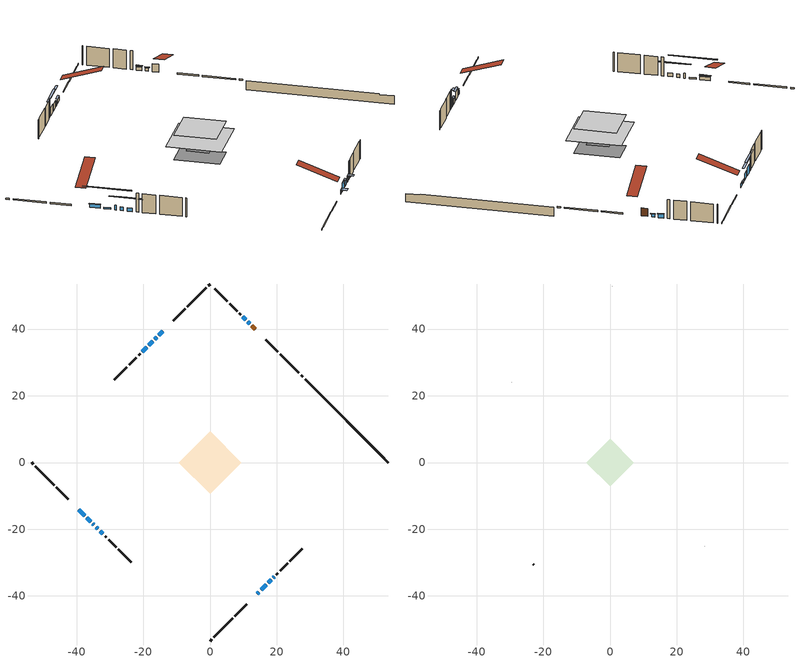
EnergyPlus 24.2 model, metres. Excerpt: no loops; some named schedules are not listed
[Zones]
conditioned space
 floor outside (Floor1 construction): -3.82,0 0,3.82 3.82,0 0,-3.82 z0.49
 floor adiabatic (AdiabaticFloorConstruction): -9.39,0 0,9.39 9.39,0 0,-9.39 z2.93
 floor foundation (Slab1 construction): -6.25,1.51 -1.51,6.25 6.25,-1.51 1.51,-6.25 z-1.8
 wall outside (RimJoist1 construction): 0,-53.49 0.53,-52.96 / -53.49,0 -52.96,-0.53 / 0,53.49 -0.53,52.96 / 27.83,25.66 27.3,26.19 z0.49:0.79
 wall outside (RimJoist2 construction): 1.19,-52.3 6.81,-46.68 / -52.3,-1.19 -46.68,-6.81 / -1.19,52.3 -6.81,46.68 / 26.64,26.85 21.02,32.47 z0.49:0.79
 wall outside (RimJoist3 construction): 7.47,-46.03 11.06,-42.43 / -46.03,-7.47 -42.43,-11.06 / -7.47,46.03 -11.06,42.43 / 20.37,33.12 16.78,36.72 z0.49:0.79
 wall outside (AdiabaticWallConstruction 1): 13.62,39.87 12.53,40.97 z0.49:2.52
 wall outside (AdiabaticWallConstruction): 14.21,-39.28 14.64,-38.85 / -14.21,39.28 -15.36,38.13 / -39.28,-14.21 -37.56,-15.94 / -34.11,-19.38 -33.61,-19.88 / -32.95,-20.54 -32.09,-21.4 / 10.71,42.78 9.85,43.64 z0.49:1.41; 11.87,41.62 11.37,42.12 / -16.02,37.48 -16.52,36.97 z0.49:1.2; 15.3,-38.19 16.81,-36.68 z0.49:2.62; 17.46,-36.03 18.33,-35.17 / -35.09,-18.4 -34.77,-18.72 z0.49:1.71; -36.9,-16.59 -35.75,-17.74 z0.49:0.9; 18.98,-34.51 19.27,-34.22 z0.49:2.02; -17.18,36.32 -18.36,35.13 z0.49:2.27; -19.02,34.47 -20.31,33.18 z0.49:2.57
 wall outside (Wall1 construction): 19.93,-33.56 20.33,-33.16 / -31.43,-22.06 -31.03,-22.46 / -20.97,32.52 -21.37,32.12 / 9.19,44.3 8.79,44.7 z0.49:5.37
 wall outside (Wall2 construction): 20.99,-32.5 23.23,-30.27 / -30.37,-23.12 -28.13,-25.36 / -22.03,31.46 -24.27,29.22 / 8.13,45.36 5.89,47.6 z0.49:5.37
 wall outside (Wall3 construction): 23.88,-29.61 27.71,-25.78 / -27.48,-26.01 -23.65,-29.85 / -24.92,28.57 -28.76,24.74 / 5.24,48.25 1.4,52.09 z0.49:5.37
 wall foundation (FoundationWall1 construction): 28.49,25,-1.8 28.49,25,0.49 50.99,2.5,0.49 50.99,2.5,0.3 53.49,0,0.3 53.49,0,-1.8
 window (WindowConstruction 11): 14.21,-39.28 14.64,-38.85 z0.49:1.4
 window (WindowConstruction 5): 11.87,41.62 11.37,42.12 z0.49:1.2
 window (WindowConstruction 6): -14.21,39.28 -15.36,38.13 z0.49:1.4
 window (WindowConstruction 7): -16.02,37.47 -16.52,36.97 z0.49:1.2
 window (WindowConstruction 8): 15.3,-38.19 16.81,-36.69 z0.49:2.62
 window (WindowConstruction 9): 17.46,-36.03 18.33,-35.17 z0.49:1.71
 window (WindowConstruction 10): -39.28,-14.21 -37.56,-15.94 z0.49:1.4
 window (WindowConstruction 14): -36.9,-16.59 -35.75,-17.74 z0.49:0.9
 window (WindowConstruction 12): 18.98,-34.51 19.27,-34.22 z0.49:2.01
 window (WindowConstruction 13): -35.09,-18.4 -34.77,-18.72 z0.49:1.71
 window (WindowConstruction): -17.18,36.31 -18.36,35.13 z0.49:2.27
 window (WindowConstruction 1): -19.02,34.47 -20.31,33.18 z0.49:2.57
 window (WindowConstruction 2): -34.11,-19.38 -33.61,-19.88 z0.49:1.4
 window (WindowConstruction 3): -32.95,-20.54 -32.09,-21.4 z0.49:1.4
 window (WindowConstruction 4): 10.71,42.78 9.85,43.64 z0.49:1.4
 door (Door): 13.62,39.87 12.53,40.96 z0.49:2.52
 ceiling adiabatic (AdiabaticFloorConstruction): 0,-9.39 9.39,0 0,9.39 -9.39,0 z2.93
attic - vented
 floor to conditioned space (Floor2 construction Reversed): -7.17,0 0,7.17 7.17,0 0,-7.17 z5.37
 wall outside (Wall4 construction): 28.37,-25.12 28.46,-25.03 / -22.99,-30.5 -22.9,-30.59 / -29.41,24.08 -29.5,23.99 / 0.75,52.74 0.66,52.83 z0.49:5.37
 roof outside (Roof1 construction): 13.55,-39.94,5.37 6.57,-32.95,8.66 4.73,-34.79,8.66 11.71,-41.78,5.37; -39.94,-13.55,5.37 -32.95,-6.57,8.66 -34.79,-4.73,8.66 -41.78,-11.71,5.37; -13.55,39.94,5.37 -6.57,32.95,8.66 -4.73,34.79,8.66 -11.71,41.78,5.37; 14.28,39.21,5.37 7.29,32.23,8.66 9.13,30.39,8.66 16.12,37.37,5.37
shading: 14.85,-38.64 14,-39.49 15.08,-40.57 15.93,-39.71 z1.7; 11.23,42.27 12.01,41.48 12.3,41.77 11.52,42.56 z1.4; -15.5,37.99 -14.07,39.42 -14.36,39.71 -15.79,38.28 z1.61; -16.66,36.83 -15.88,37.62 -16.17,37.91 -16.95,37.12 z1.4; 16.95,-36.54 15.16,-38.33 15.45,-38.63 17.24,-36.83 z2.82; 18.47,-35.02 17.32,-36.17 17.61,-36.46 18.76,-35.32 z1.91; -37.41,-16.08 -39.42,-14.07 -39.71,-14.36 -37.7,-16.37 z1.61; -32.16,-21.34 -40.49,-13 -40.78,-13.29 -32.45,-21.63 z5.98; 19.48,-34.01 18.77,-34.72 19.85,-35.8 20.56,-35.08 z2.31; -20.23,33.26 -15.31,38.18 -15.6,38.47 -20.52,33.55 z4.91; -22.18,31.31 -17.15,36.34 -17.44,36.63 -22.47,31.6 z5.21; -31.74,-21.75 -35.98,-17.51 -36.27,-17.8 -32.03,-22.04 z4.04; -30.22,-23.27 -34.82,-18.67 -35.11,-18.96 -30.51,-23.56 z4.04; 9.71,43.79 10.85,42.64 11.14,42.93 10,44.08 z1.61
[Building]
Building 1: Terrain=Suburbs
[Site:Location]
Toronto City Centre_ON: Latitude {deg}=43.63; Longitude {deg}=-79.39; Time Zone {hr}=-5; Elevation {m}=77; Keep Site Location Information=Yes
[Site:GroundTemperature:Shallow]
5.01852, 3.26908, 3.12898, 3.95918, 7.29196, 10.6092, 13.4851, 15.3069, 15.4617, 13.9799, 11.1774, 7.9619
[Site:WaterMainsTemperature]
Calculation Method=Schedule; Temperature Schedule=mains temperature schedule
[Material] Roughness=Rough; Thermal Absorptance=0.9
Name | Thickness {m} | Conductivity {W/m-K} | Density {kg/m3} | Specific Heat {J/kg-K} | Solar Absorptance | Visible Absorptance
asphalt or fiberglass shingles | 0.00635 | 0.162714 | 1121.4 | 1465.45 | 0.4 | 0.4
ceiling loosefill ins | 0.254 | 0.0480833 | 16.02 | 1046.75 | 0.7 | 0.7
ceiling stud and cavity | 0.1397 | 0.132449 | 65.682 | 1177.47 | 0.7 | 0.7
concrete 4.0 in. | 0.1016 | 1.803125 | 2242.8 | 837.4 | 0.7 | 0.7
concrete 8.0 in. | 0.2032 | 1.803125 | 2242.8 | 837.4 | 0.7 | 0.7
door material | 0.04445 | 0.053851 | 512.64 | 1214.23 | 0.7 | 0.7
exterior vertical ins | 0.0460229 | 0.029427 | 32.04 | 1214.23 | 0.7 | 0.7
floor covering | 0.0127 | 0.0433444 | 54.468 | 1339.84 | 0.6 | 0.6
floor rigid ins; rim joist rigid ins | 0.051816 | 0.029427 | 32.04 | 1214.23 | 0.7 | 0.7
floor rigid ins 1; wall rigid ins | 0.512978 | 0.029427 | 32.04 | 1214.23 | 0.7 | 0.7
floor stud and cavity | 0.1397 | 0.0762716 | 92.3553 | 1139.71 | 0.7 | 0.7
floor stud and cavity 1 | 0.1397 | 1.75129 | 37.0049 | 1207.88 | 0.7 | 0.7
furniture material conditioned space 1 | 0.1524 | 0.115458 | 640.8 | 1214.23 | 0.6 | 0.6
gypsum board | 0.0127 | 0.160291 | 801 | 837.4 | 0.6 | 0.6
gypsum board 1 | 0.0127 | 0.160291 | 801 | 837.4 | 0.7 | 0.7
osb sheathing 0.5 in. | 0.0127 | 0.115458 | 512.64 | 1214.23 | 0.7 | 0.7
osb sheathing 0.75 in. | 0.01905 | 0.115458 | 512.64 | 1214.23 | 0.7 | 0.7
osb sheathing 2.0 in. | 0.0508 | 0.115458 | 512.64 | 1214.23 | 0.7 | 0.7
rim joist stud and cavity | 0.0508 | 0.0314757 | 125.044 | 1163.47 | 0.6 | 0.6
rim joist stud and cavity 1 | 0.0508 | 0.0379815 | 125.044 | 1163.47 | 0.6 | 0.6
rim joist stud and cavity 2 | 0.0508 | 0.278529 | 125.044 | 1163.47 | 0.6 | 0.6
wall stud and cavity | 0.1397 | 0.128173 | 139.0536 | 1170.24 | 0.7 | 0.7
wall stud and cavity 1 | 0.1397 | 0.0824723 | 139.0536 | 1170.24 | 0.7 | 0.7
wall stud and cavity 2 | 0.1397 | 0.0815399 | 139.0536 | 1170.24 | 0.7 | 0.7
wall stud and cavity 3 | 0.0889 | 6.1454 | 50.32683 | 1063.81 | 0.6 | 0.6
wall stud and cavity 4 | 0.0889 | 0.380278 | 52.3479 | 1209.89 | 0.7 | 0.7
wall stud and cavity 5 | 0.0889 | 0.391764 | 83.0341 | 1211.67 | 0.7 | 0.7
wood siding | 0.0254 | 0.102417 | 544.68 | 1172.36 | 0.4 | 0.4
wood siding 1 | 0.00254 | 0.102417 | 544.68 | 1172.36 | 0.4 | 0.4
wood siding 2; wood siding 3; wood siding 4 | 0.0254 | 0.102417 | 544.68 | 1172.36 | 0.7 | 0.7
[WindowMaterial:SimpleGlazingSystem]
Name | U-Factor {W/m2-K} | Solar Heat Gain Coefficient
WindowMaterial | 2.34047 | 0.6
WindowMaterial 1 | 2.46652 | 0.56
WindowMaterial 10 | 2.82083 | 0.38
WindowMaterial 2 | 2.55851 | 0.49
WindowMaterial 3 | 2.46993 | 0.54
WindowMaterial 4 | 2.59996 | 0.47
WindowMaterial 5 | 2.438701 | 0.56
WindowMaterial 6 | 2.47504 | 0.54
WindowMaterial 7 | 2.42394 | 0.56
WindowMaterial 8 | 2.484125 | 0.57
WindowMaterial 9 | 3.21545 | 0.45
[Construction]
AdiabaticFloorConstruction: floor stud and cavity 1, floor rigid ins 1, osb sheathing 0.75 in., floor covering
AdiabaticWallConstruction: wood siding 3, wall rigid ins, wall stud and cavity 4, gypsum board
AdiabaticWallConstruction 1: wood siding 4, wall rigid ins, wall stud and cavity 4, gypsum board
Door: door material
Floor1 construction: floor stud and cavity, floor rigid ins, osb sheathing 0.75 in., floor covering
Floor2 construction Reversed: gypsum board, ceiling stud and cavity, ceiling loosefill ins
FoundationWall1 construction: concrete 8.0 in., gypsum board 1
furniture construction conditioned space 1: furniture material conditioned space 1
PartitionWallConstruction: gypsum board, wall stud and cavity 5, gypsum board
RimJoist1 construction: wood siding 2, osb sheathing 2.0 in., rim joist stud and cavity
RimJoist2 construction: wood siding 2, osb sheathing 2.0 in., rim joist stud and cavity 1
RimJoist3 construction: wood siding 2, rim joist rigid ins, osb sheathing 2.0 in., rim joist stud and cavity 2
Roof1 construction: asphalt or fiberglass shingles
Slab1 construction: concrete 4.0 in.
Wall1 construction: wood siding, osb sheathing 0.5 in., wall stud and cavity, gypsum board
Wall2 construction: wood siding, osb sheathing 0.5 in., wall stud and cavity 1, gypsum board
Wall3 construction: wood siding, osb sheathing 0.5 in., wall stud and cavity 2, gypsum board
Wall4 construction: wood siding 1, wall stud and cavity 3
WindowConstruction: WindowMaterial
WindowConstruction 1: WindowMaterial 1
WindowConstruction 10; WindowConstruction 3; WindowConstruction 4: WindowMaterial 3
WindowConstruction 11; WindowConstruction 13: WindowMaterial 8
WindowConstruction 12: WindowMaterial 9
WindowConstruction 14: WindowMaterial 10
WindowConstruction 2: WindowMaterial 2
WindowConstruction 5; WindowConstruction 7: WindowMaterial 4
WindowConstruction 6: WindowMaterial 5
WindowConstruction 8: WindowMaterial 6
WindowConstruction 9: WindowMaterial 7
[Zone] Multiplier=1; Part of Total Floor Area=Yes
Name | Volume {m3}
attic - vented | 54.9657
conditioned space | 635.6
[Space]
Name | Zone | Volume {m3}
attic - vented 1 | attic - vented | 54.9657
conditioned space 1 | conditioned space | 635.6
[ZoneInfiltration:EffectiveLeakageArea]
infil attic - vented 1: Zone or Space=attic - vented 1; Schedule=Always On Discrete; Effective Air Leakage Area {cm2}=4330.11; Stack Coefficient=0.000568076; Wind Coefficient=1.61036e-05
[ZoneMixing]
whole house fan mix: Zone or Space=attic - vented; Schedule=Always On Continuous; Design Flow Rate Calculation Method=Flow/Zone; Design Flow Rate {m3/s}=0; Source Zone or Space=conditioned space
[SurfaceProperty:ExposedFoundationPerimeter]
Slab1: Exposed Perimeter Calculation Method=TotalExposedPerimeter; Total Exposed Perimeter {m}=35.358
[InternalMass] Zone or ZoneList=conditioned space; Space or SpaceList=conditioned space 1
Name | Construction | Surface Area {m2}
furniture mass conditioned space 1 | furniture construction conditioned space 1 | 111.696
partition wall mass | PartitionWallConstruction | 279.239
[Lights]
interior lighting: Zone or ZoneList or Space or SpaceList=conditioned space 1; Schedule=interior lighting schedule; Design Level Calculation Method=LightingLevel; Lighting Level {W}=343.2; Return Air Fraction=0; Fraction Radiant=0.6; Fraction Visible=0.2; Fraction Replaceable=1
[People]
occupants: Zone or ZoneList or Space or SpaceList=conditioned space 1; Number of People Schedule=occupants schedule; Number of People Calculation Method=People; Number of People=3; Fraction Radiant=0.314171; Sensible Heat Fraction=0.56303; Activity Level Schedule=occupants activity schedule; Carbon Dioxide Generation Rate {m3/s-W}=0; Enable ASHRAE 55 Comfort Warnings=No; Mean Radiant Temperature Calculation Type=EnclosureAveraged
[ElectricEquipment] Zone or ZoneList or Space or SpaceList=conditioned space 1; Design Level Calculation Method=EquipmentLevel
Name | Schedule | Design Level {W} | Fraction Latent | Fraction Radiant | Fraction Lost
clothes dryer | clothes dryer schedule | 140.772 | 0.015 | 0.081 | 0.85
clothes washer | clothes washer schedule | 32.1985 | 0.03 | 0.162 | 0.7
cooking range | cooking range schedule | 215.147 | 0.08 | 0.432 | 0.2
dishwasher | dishwasher schedule | 66.8632 | 0.3 | 0.18 | 0.4
fridge | fridge schedule | 72.9452 | 0 | 0.6 | 0
mech vent bath fan 0 | mech vent bath fan 0 schedule | 50.2 | 0 | 0 | 1
mech vent bath fan 1 | mech vent bath fan 1 schedule | 50.2 | 0 | 0 | 1
mech vent house fan | mech vent house fan schedule | 0 | 0 | 0 | 1
mech vent house fan cfis | mech vent house fan cfis schedule | 0 | 0 | 0 | 0
mech vent range fan 0 | mech vent range fan 0 schedule | 57 | 0 | 0 | 1
misc plug loads | misc plug loads schedule | 494.7 | 0.045 | 0.513 | 0.1
whole house fan | Always On Discrete | 0 | 0 | 0 | 1
[OtherEquipment] Zone or ZoneList or Space or SpaceList=conditioned space 1; Design Level Calculation Method=EquipmentLevel
Name | Fuel Type | Schedule | Design Level {W} | Fraction Latent | Fraction Radiant | Fraction Lost
clothes dryer 1 | Electricity | clothes dryer schedule | 0 | 0.015 | 0.081 | 0.85
cooking range 1 | Electricity | cooking range schedule | 0 | 0.08 | 0.432 | 0.2
general water use latent | None | general water use schedule | 62.594 | 1 | 0 | 0
general water use sensible | None | general water use schedule | -61.6891 | 0 | 0.6 | 0
mech vent house fan latent load | None | Always On Discrete | 0 | 1 | 0 | 0
mech vent house fan sensible load | None | Always On Discrete | 0 | 0 | 0 | 0
water heater energy adjustment1 | NaturalGas | Always On Discrete | 0.01 | 0 | 0 | 1
[ZoneInfiltration:DesignFlowRate] Zone or ZoneList or Space or SpaceList=conditioned space 1; Schedule=Always On Discrete; Design Flow Rate Calculation Method=Flow/Zone; Design Flow Rate {m3/s}=0
infil flow; natural vent flow; whole house fan flow
[Foundation:Kiva]
Foundation Kiva 1: Initial Indoor Air Temperature {C}=18; Wall Height Above Grade {m}=0.489996; Wall Depth Below Slab {m}=0.2032; Custom Block Material Name 1=exterior vertical ins; Custom Block Depth 1 {m}=2.28999; Custom Block X Position 1 {m}=0.2159; Custom Block Z Position 1 {m}=0
[Foundation:Kiva:Settings]
Soil Conductivity {W/m-K}=0.849921; Soil Density {kg/m3}=1842.3; Soil Specific Heat {J/kg-K}=418.7; Ground Solar Absorptivity=0.9; Ground Thermal Absorptivity=0.9; Ground Surface Roughness {m}=0.03; Far-Field Width {m}=40; Deep-Ground Boundary Condition=ZeroFlux; Deep-Ground Depth {m}=40; Minimum Cell Dimension {m}=0.2; Maximum Cell Growth Coefficient=3; Simulation Timestep=Timestep
[Exterior:Lights]
exterior lighting: Schedule=exterior lighting schedule; Design Level {W}=75.6
[Schedule:Constant]
Name | Hourly Value
Always On Continuous; mech vent house fan schedule; mech vent house fan cfis schedule; Always On Discrete | 1
occupants activity schedule | 117.228
fridge schedule | 0
[Schedule:Week:Daily]
interior lighting schedule Week Rule - Jan1-Jan27: interior lighting schedule day, interior lighting schedule day, interior lighting schedule day, interior lighting schedule day, interior lighting schedule day, interior lighting schedule day, interior lighting schedule day, interior lighting schedule default day, interior lighting schedule default day, interior lighting schedule default day, interior lighting schedule default day, interior lighting schedule default day
interior lighting schedule Week Rule - Jan28-Feb3: interior lighting schedule day, interior lighting schedule day, interior lighting schedule day, interior lighting schedule day, interior lighting schedule day 1, interior lighting schedule day 1, interior lighting schedule day 1, interior lighting schedule default day, interior lighting schedule default day, interior lighting schedule default day, interior lighting schedule default day, interior lighting schedule default day
interior lighting schedule Week Rule - Feb4-Feb24: interior lighting schedule day 1, interior lighting schedule day 1, interior lighting schedule day 1, interior lighting schedule day 1, interior lighting schedule day 1, interior lighting schedule day 1, interior lighting schedule day 1, interior lighting schedule default day, interior lighting schedule default day, interior lighting schedule default day, interior lighting schedule default day, interior lighting schedule default day
interior lighting schedule Week Rule - Feb25-Mar3: interior lighting schedule day 1, interior lighting schedule day 1, interior lighting schedule day 1, interior lighting schedule day 1, interior lighting schedule day 2, interior lighting schedule day 2, interior lighting schedule day 2, interior lighting schedule default day, interior lighting schedule default day, interior lighting schedule default day, interior lighting schedule default day, interior lighting schedule default day
interior lighting schedule Week Rule - Mar4-Mar31: interior lighting schedule day 2, interior lighting schedule day 2, interior lighting schedule day 2, interior lighting schedule day 2, interior lighting schedule day 2, interior lighting schedule day 2, interior lighting schedule day 2, interior lighting schedule default day, interior lighting schedule default day, interior lighting schedule default day, interior lighting schedule default day, interior lighting schedule default day
interior lighting schedule Week Rule - Apr1-Apr28: interior lighting schedule day 3, interior lighting schedule day 3, interior lighting schedule day 3, interior lighting schedule day 3, interior lighting schedule day 3, interior lighting schedule day 3, interior lighting schedule day 3, interior lighting schedule default day, interior lighting schedule default day, interior lighting schedule default day, interior lighting schedule default day, interior lighting schedule default day
interior lighting schedule Week Rule - Apr29-May5: interior lighting schedule day 3, interior lighting schedule day 3, interior lighting schedule day 4, interior lighting schedule day 4, interior lighting schedule day 4, interior lighting schedule day 4, interior lighting schedule day 4, interior lighting schedule default day, interior lighting schedule default day, interior lighting schedule default day, interior lighting schedule default day, interior lighting schedule default day
interior lighting schedule Week Rule - May6-May26: interior lighting schedule day 4, interior lighting schedule day 4, interior lighting schedule day 4, interior lighting schedule day 4, interior lighting schedule day 4, interior lighting schedule day 4, interior lighting schedule day 4, interior lighting schedule default day, interior lighting schedule default day, interior lighting schedule default day, interior lighting schedule default day, interior lighting schedule default day
interior lighting schedule Week Rule - May27-Jun2: interior lighting schedule day 4, interior lighting schedule day 4, interior lighting schedule day 4, interior lighting schedule day 4, interior lighting schedule day 4, interior lighting schedule day 5, interior lighting schedule day 5, interior lighting schedule default day, interior lighting schedule default day, interior lighting schedule default day, interior lighting schedule default day, interior lighting schedule default day
interior lighting schedule Week Rule - Jun3-Jun30: interior lighting schedule day 5, interior lighting schedule day 5, interior lighting schedule day 5, interior lighting schedule day 5, interior lighting schedule day 5, interior lighting schedule day 5, interior lighting schedule day 5, interior lighting schedule default day, interior lighting schedule default day, interior lighting schedule default day, interior lighting schedule default day, interior lighting schedule default day
interior lighting schedule Week Rule - Jul1-Jul28: interior lighting schedule day 6, interior lighting schedule day 6, interior lighting schedule day 6, interior lighting schedule day 6, interior lighting schedule day 6, interior lighting schedule day 6, interior lighting schedule day 6, interior lighting schedule default day, interior lighting schedule default day, interior lighting schedule default day, interior lighting schedule default day, interior lighting schedule default day
interior lighting schedule Week Rule - Jul29-Aug4: interior lighting schedule day 6, interior lighting schedule day 6, interior lighting schedule day 6, interior lighting schedule day 7, interior lighting schedule day 7, interior lighting schedule day 7, interior lighting schedule day 7, interior lighting schedule default day, interior lighting schedule default day, interior lighting schedule default day, interior lighting schedule default day, interior lighting schedule default day
interior lighting schedule Week Rule - Aug5-Aug25: interior lighting schedule day 7, interior lighting schedule day 7, interior lighting schedule day 7, interior lighting schedule day 7, interior lighting schedule day 7, interior lighting schedule day 7, interior lighting schedule day 7, interior lighting schedule default day, interior lighting schedule default day, interior lighting schedule default day, interior lighting schedule default day, interior lighting schedule default day
interior lighting schedule Week Rule - Aug26-Sep1: interior lighting schedule day 7, interior lighting schedule day 7, interior lighting schedule day 7, interior lighting schedule day 7, interior lighting schedule day 7, interior lighting schedule day 7, interior lighting schedule day 8, interior lighting schedule default day, interior lighting schedule default day, interior lighting schedule default day, interior lighting schedule default day, interior lighting schedule default day
interior lighting schedule Week Rule - Sep2-Sep29: interior lighting schedule day 8, interior lighting schedule day 8, interior lighting schedule day 8, interior lighting schedule day 8, interior lighting schedule day 8, interior lighting schedule day 8, interior lighting schedule day 8, interior lighting schedule default day, interior lighting schedule default day, interior lighting schedule default day, interior lighting schedule default day, interior lighting schedule default day
interior lighting schedule Week Rule - Sep30-Oct6: interior lighting schedule day 8, interior lighting schedule day 9, interior lighting schedule day 9, interior lighting schedule day 9, interior lighting schedule day 9, interior lighting schedule day 9, interior lighting schedule day 9, interior lighting schedule default day, interior lighting schedule default day, interior lighting schedule default day, interior lighting schedule default day, interior lighting schedule default day
interior lighting schedule Week Rule - Oct7-Oct27: interior lighting schedule day 9, interior lighting schedule day 9, interior lighting schedule day 9, interior lighting schedule day 9, interior lighting schedule day 9, interior lighting schedule day 9, interior lighting schedule day 9, interior lighting schedule default day, interior lighting schedule default day, interior lighting schedule default day, interior lighting schedule default day, interior lighting schedule default day
interior lighting schedule Week Rule - Oct28-Nov3: interior lighting schedule day 9, interior lighting schedule day 9, interior lighting schedule day 9, interior lighting schedule day 9, interior lighting schedule day 10, interior lighting schedule day 10, interior lighting schedule day 10, interior lighting schedule default day, interior lighting schedule default day, interior lighting schedule default day, interior lighting schedule default day, interior lighting schedule default day
interior lighting schedule Week Rule - Nov4-Nov24: interior lighting schedule day 10, interior lighting schedule day 10, interior lighting schedule day 10, interior lighting schedule day 10, interior lighting schedule day 10, interior lighting schedule day 10, interior lighting schedule day 10, interior lighting schedule default day, interior lighting schedule default day, interior lighting schedule default day, interior lighting schedule default day, interior lighting schedule default day
interior lighting schedule Week Rule - Nov25-Dec1: interior lighting schedule day 10, interior lighting schedule day 10, interior lighting schedule day 10, interior lighting schedule day 10, interior lighting schedule day 10, interior lighting schedule day 10, interior lighting schedule day 11, interior lighting schedule default day, interior lighting schedule default day, interior lighting schedule default day, interior lighting schedule default day, interior lighting schedule default day
interior lighting schedule Week Rule - Dec2-Dec31: interior lighting schedule day 11, interior lighting schedule day 11, interior lighting schedule day 11, interior lighting schedule day 11, interior lighting schedule day 11, interior lighting schedule day 11, interior lighting schedule day 11, interior lighting schedule default day, interior lighting schedule default day, interior lighting schedule default day, interior lighting schedule default day, interior lighting schedule default day
occupants schedule Week Rule - Jan1-Dec31: occupants schedule day, occupants schedule day, occupants schedule day, occupants schedule day, occupants schedule day, occupants schedule day, occupants schedule day, occupants schedule default day, occupants schedule default day, occupants schedule default day, occupants schedule default day, occupants schedule default day
clothes dryer schedule Week Rule - Jan1-Dec31: clothes dryer schedule day, clothes dryer schedule day, clothes dryer schedule day, clothes dryer schedule day, clothes dryer schedule day, clothes dryer schedule day, clothes dryer schedule day, clothes dryer schedule default day, clothes dryer schedule default day, clothes dryer schedule default day, clothes dryer schedule default day, clothes dryer schedule default day
clothes washer schedule Week Rule - Jan1-Dec31: clothes washer schedule day, clothes washer schedule day, clothes washer schedule day, clothes washer schedule day, clothes washer schedule day, clothes washer schedule day, clothes washer schedule day, clothes washer schedule default day, clothes washer schedule default day, clothes washer schedule default day, clothes washer schedule default day, clothes washer schedule default day
cooking range schedule Week Rule - Jan1-Dec31: cooking range schedule day, cooking range schedule day, cooking range schedule day, cooking range schedule day, cooking range schedule day, cooking range schedule day, cooking range schedule day, cooking range schedule default day, cooking range schedule default day, cooking range schedule default day, cooking range schedule default day, cooking range schedule default day
dishwasher schedule Week Rule - Jan1-Dec31: dishwasher schedule day, dishwasher schedule day, dishwasher schedule day, dishwasher schedule day, dishwasher schedule day, dishwasher schedule day, dishwasher schedule day, dishwasher schedule default day, dishwasher schedule default day, dishwasher schedule default day, dishwasher schedule default day, dishwasher schedule default day
mech vent bath fan 0 schedule Week Rule - Jan1-Dec31: mech vent bath fan 0 schedule day, mech vent bath fan 0 schedule day, mech vent bath fan 0 schedule day, mech vent bath fan 0 schedule day, mech vent bath fan 0 schedule day, mech vent bath fan 0 schedule day, mech vent bath fan 0 schedule day, mech vent bath fan 0 schedule default day, mech vent bath fan 0 schedule default day, mech vent bath fan 0 schedule default day, mech vent bath fan 0 schedule default day, mech vent bath fan 0 schedule default day
mech vent bath fan 1 schedule Week Rule - Jan1-Dec31: mech vent bath fan 1 schedule day, mech vent bath fan 1 schedule day, mech vent bath fan 1 schedule day, mech vent bath fan 1 schedule day, mech vent bath fan 1 schedule day, mech vent bath fan 1 schedule day, mech vent bath fan 1 schedule day, mech vent bath fan 1 schedule default day, mech vent bath fan 1 schedule default day, mech vent bath fan 1 schedule default day, mech vent bath fan 1 schedule default day, mech vent bath fan 1 schedule default day
mech vent range fan 0 schedule Week Rule - Jan1-Dec31: mech vent range fan 0 schedule day, mech vent range fan 0 schedule day, mech vent range fan 0 schedule day, mech vent range fan 0 schedule day, mech vent range fan 0 schedule day, mech vent range fan 0 schedule day, mech vent range fan 0 schedule day, mech vent range fan 0 schedule default day, mech vent range fan 0 schedule default day, mech vent range fan 0 schedule default day, mech vent range fan 0 schedule default day, mech vent range fan 0 schedule default day
misc plug loads schedule Week Rule - Jan1-Dec31: misc plug loads schedule day, misc plug loads schedule day, misc plug loads schedule day, misc plug loads schedule day, misc plug loads schedule day, misc plug loads schedule day, misc plug loads schedule day, misc plug loads schedule default day, misc plug loads schedule default day, misc plug loads schedule default day, misc plug loads schedule default day, misc plug loads schedule default day
general water use schedule Week Rule - Jan1-Dec31: general water use schedule day, general water use schedule day, general water use schedule day, general water use schedule day, general water use schedule day, general water use schedule day, general water use schedule day, general water use schedule default day, general water use schedule default day, general water use schedule default day, general water use schedule default day, general water use schedule default day
exterior lighting schedule Week Rule - Jan1-Jan27: exterior lighting schedule day, exterior lighting schedule day, exterior lighting schedule day, exterior lighting schedule day, exterior lighting schedule day, exterior lighting schedule day, exterior lighting schedule day, exterior lighting schedule default day, exterior lighting schedule default day, exterior lighting schedule default day, exterior lighting schedule default day, exterior lighting schedule default day
exterior lighting schedule Week Rule - Jan28-Feb3: exterior lighting schedule day, exterior lighting schedule day, exterior lighting schedule day, exterior lighting schedule day, exterior lighting schedule day 1, exterior lighting schedule day 1, exterior lighting schedule day 1, exterior lighting schedule default day, exterior lighting schedule default day, exterior lighting schedule default day, exterior lighting schedule default day, exterior lighting schedule default day
exterior lighting schedule Week Rule - Feb4-Feb24: exterior lighting schedule day 1, exterior lighting schedule day 1, exterior lighting schedule day 1, exterior lighting schedule day 1, exterior lighting schedule day 1, exterior lighting schedule day 1, exterior lighting schedule day 1, exterior lighting schedule default day, exterior lighting schedule default day, exterior lighting schedule default day, exterior lighting schedule default day, exterior lighting schedule default day
exterior lighting schedule Week Rule - Feb25-Mar3: exterior lighting schedule day 1, exterior lighting schedule day 1, exterior lighting schedule day 1, exterior lighting schedule day 1, exterior lighting schedule day 2, exterior lighting schedule day 2, exterior lighting schedule day 2, exterior lighting schedule default day, exterior lighting schedule default day, exterior lighting schedule default day, exterior lighting schedule default day, exterior lighting schedule default day
exterior lighting schedule Week Rule - Mar4-Mar31: exterior lighting schedule day 2, exterior lighting schedule day 2, exterior lighting schedule day 2, exterior lighting schedule day 2, exterior lighting schedule day 2, exterior lighting schedule day 2, exterior lighting schedule day 2, exterior lighting schedule default day, exterior lighting schedule default day, exterior lighting schedule default day, exterior lighting schedule default day, exterior lighting schedule default day
exterior lighting schedule Week Rule - Apr1-Apr28: exterior lighting schedule day 3, exterior lighting schedule day 3, exterior lighting schedule day 3, exterior lighting schedule day 3, exterior lighting schedule day 3, exterior lighting schedule day 3, exterior lighting schedule day 3, exterior lighting schedule default day, exterior lighting schedule default day, exterior lighting schedule default day, exterior lighting schedule default day, exterior lighting schedule default day
exterior lighting schedule Week Rule - Apr29-May5: exterior lighting schedule day 3, exterior lighting schedule day 3, exterior lighting schedule day 4, exterior lighting schedule day 4, exterior lighting schedule day 4, exterior lighting schedule day 4, exterior lighting schedule day 4, exterior lighting schedule default day, exterior lighting schedule default day, exterior lighting schedule default day, exterior lighting schedule default day, exterior lighting schedule default day
exterior lighting schedule Week Rule - May6-May26: exterior lighting schedule day 4, exterior lighting schedule day 4, exterior lighting schedule day 4, exterior lighting schedule day 4, exterior lighting schedule day 4, exterior lighting schedule day 4, exterior lighting schedule day 4, exterior lighting schedule default day, exterior lighting schedule default day, exterior lighting schedule default day, exterior lighting schedule default day, exterior lighting schedule default day
exterior lighting schedule Week Rule - May27-Jun2: exterior lighting schedule day 4, exterior lighting schedule day 4, exterior lighting schedule day 4, exterior lighting schedule day 4, exterior lighting schedule day 4, exterior lighting schedule day 5, exterior lighting schedule day 5, exterior lighting schedule default day, exterior lighting schedule default day, exterior lighting schedule default day, exterior lighting schedule default day, exterior lighting schedule default day
exterior lighting schedule Week Rule - Jun3-Jun30: exterior lighting schedule day 5, exterior lighting schedule day 5, exterior lighting schedule day 5, exterior lighting schedule day 5, exterior lighting schedule day 5, exterior lighting schedule day 5, exterior lighting schedule day 5, exterior lighting schedule default day, exterior lighting schedule default day, exterior lighting schedule default day, exterior lighting schedule default day, exterior lighting schedule default day
[Schedule:Year]
interior lighting schedule: interior lighting schedule Week Rule - Jan1-Jan27, 1, 1, 1, 27, interior lighting schedule Week Rule - Jan28-Feb3, 1, 28, 2, 3, interior lighting schedule Week Rule - Feb4-Feb24, 2, 4, 2, 24, interior lighting schedule Week Rule - Feb25-Mar3, 2, 25, 3, 3, interior lighting schedule Week Rule - Mar4-Mar31, 3, 4, 3, 31, interior lighting schedule Week Rule - Apr1-Apr28, 4, 1, 4, 28, interior lighting schedule Week Rule - Apr29-May5, 4, 29, 5, 5, interior lighting schedule Week Rule - May6-May26, 5, 6, 5, 26, interior lighting schedule Week Rule - May27-Jun2, 5, 27, 6, 2, interior lighting schedule Week Rule - Jun3-Jun30, 6, 3, 6, 30, interior lighting schedule Week Rule - Jul1-Jul28, 7, 1, 7, 28, interior lighting schedule Week Rule - Jul29-Aug4, 7, 29, 8, 4, interior lighting schedule Week Rule - Aug5-Aug25, 8, 5, 8, 25, interior lighting schedule Week Rule - Aug26-Sep1, 8, 26, 9, 1, interior lighting schedule Week Rule - Sep2-Sep29, 9, 2, 9, 29, interior lighting schedule Week Rule - Sep30-Oct6, 9, 30, 10, 6, interior lighting schedule Week Rule - Oct7-Oct27, 10, 7, 10, 27, interior lighting schedule Week Rule - Oct28-Nov3, 10, 28, 11, 3, interior lighting schedule Week Rule - Nov4-Nov24, 11, 4, 11, 24, interior lighting schedule Week Rule - Nov25-Dec1, 11, 25, 12, 1, interior lighting schedule Week Rule - Dec2-Dec31, 12, 2, 12, 31
occupants schedule: occupants schedule Week Rule - Jan1-Dec31, 1, 1, 12, 31
clothes dryer schedule: clothes dryer schedule Week Rule - Jan1-Dec31, 1, 1, 12, 31
clothes washer schedule: clothes washer schedule Week Rule - Jan1-Dec31, 1, 1, 12, 31
cooking range schedule: cooking range schedule Week Rule - Jan1-Dec31, 1, 1, 12, 31
dishwasher schedule: dishwasher schedule Week Rule - Jan1-Dec31, 1, 1, 12, 31
mech vent bath fan 0 schedule: mech vent bath fan 0 schedule Week Rule - Jan1-Dec31, 1, 1, 12, 31
mech vent bath fan 1 schedule: mech vent bath fan 1 schedule Week Rule - Jan1-Dec31, 1, 1, 12, 31
mech vent range fan 0 schedule: mech vent range fan 0 schedule Week Rule - Jan1-Dec31, 1, 1, 12, 31
misc plug loads schedule: misc plug loads schedule Week Rule - Jan1-Dec31, 1, 1, 12, 31
general water use schedule: general water use schedule Week Rule - Jan1-Dec31, 1, 1, 12, 31
exterior lighting schedule: exterior lighting schedule Week Rule - Jan1-Jan27, 1, 1, 1, 27, exterior lighting schedule Week Rule - Jan28-Feb3, 1, 28, 2, 3, exterior lighting schedule Week Rule - Feb4-Feb24, 2, 4, 2, 24, exterior lighting schedule Week Rule - Feb25-Mar3, 2, 25, 3, 3, exterior lighting schedule Week Rule - Mar4-Mar31, 3, 4, 3, 31, exterior lighting schedule Week Rule - Apr1-Apr28, 4, 1, 4, 28, exterior lighting schedule Week Rule - Apr29-May5, 4, 29, 5, 5, exterior lighting schedule Week Rule - May6-May26, 5, 6, 5, 26, exterior lighting schedule Week Rule - May27-Jun2, 5, 27, 6, 2, exterior lighting schedule Week Rule - Jun3-Jun30, 6, 3, 6, 30, exterior lighting schedule Week Rule - Jul1-Jul28, 7, 1, 7, 28, exterior lighting schedule Week Rule - Jul29-Aug4, 7, 29, 8, 4, exterior lighting schedule Week Rule - Aug5-Aug25, 8, 5, 8, 25, exterior lighting schedule Week Rule - Aug26-Sep1, 8, 26, 9, 1, exterior lighting schedule Week Rule - Sep2-Sep29, 9, 2, 9, 29, exterior lighting schedule Week Rule - Sep30-Oct6, 9, 30, 10, 6, exterior lighting schedule Week Rule - Oct7-Oct27, 10, 7, 10, 27, exterior lighting schedule Week Rule - Oct28-Nov3, 10, 28, 11, 3, exterior lighting schedule Week Rule - Nov4-Nov24, 11, 4, 11, 24, exterior lighting schedule Week Rule - Nov25-Dec1, 11, 25, 12, 1, exterior lighting schedule Week Rule - Dec2-Dec31, 12, 2, 12, 31
[Schedule:Compact]
mains temperature schedule: Through: 01/01, For: AllDays, Until: 24:00, 8.80333, Through: 01/02, For: AllDays, Until: 24:00, 8.74333, Through: 01/03, For: AllDays, Until: 24:00, 8.68389, Through: 01/04, For: AllDays, Until: 24:00, 8.62611, Through: 01/05, For: AllDays, Until: 24:00, 8.56944, Through: 01/06, For: AllDays, Until: 24:00, 8.51389, Through: 01/07, For: AllDays, Until: 24:00, 8.45944, Through: 01/08, For: AllDays, Until: 24:00, 8.40611, Through: 01/09, For: AllDays, Until: 24:00, 8.35389, Through: 01/10, For: AllDays, Until: 24:00, 8.30278, Through: 01/11, For: AllDays, Until: 24:00, 8.25333, Through: 01/12, For: AllDays, Until: 24:00, 8.205, Through: 01/13, For: AllDays, Until: 24:00, 8.15778, Through: 01/14, For: AllDays, Until: 24:00, 8.11222, Through: 01/15, For: AllDays, Until: 24:00, 8.06778, Through: 01/16, For: AllDays, Until: 24:00, 8.02444, Through: 01/17, For: AllDays, Until: 24:00, 7.98222, Through: 01/18, For: AllDays, Until: 24:00, 7.94167, Through: 01/19, For: AllDays, Until: 24:00, 7.90222, Through: 01/20, For: AllDays, Until: 24:00, 7.86444, Through: 01/21, For: AllDays, Until: 24:00, 7.82778, Through: 01/22, For: AllDays, Until: 24:00, 7.79278, Through: 01/23, For: AllDays, Until: 24:00, 7.75889, Through: 01/24, For: AllDays, Until: 24:00, 7.72667, Through: 01/25, For: AllDays, Until: 24:00, 7.69556, Through: 01/26, For: AllDays, Until: 24:00, 7.66611, Through: 01/27, For: AllDays, Until: 24:00, 7.63778, Through: 01/28, For: AllDays, Until: 24:00, 7.61111, Through: 01/29, For: AllDays, Until: 24:00, 7.58556, Through: 01/30, For: AllDays, Until: 24:00, 7.56167, Through: 01/31, For: AllDays, Until: 24:00, 7.53944, Through: 02/01, For: AllDays, Until: 24:00, 7.51833, Through: 02/02, For: AllDays, Until: 24:00, 7.49889, Through: 02/03, For: AllDays, Until: 24:00, 7.48111, Through: 02/04, For: AllDays, Until: 24:00, 7.46444, Through: 02/05, For: AllDays, Until: 24:00, 7.44944, Through: 02/06, For: AllDays, Until: 24:00, 7.43556, Through: 02/07, For: AllDays, Until: 24:00, 7.42333, Through: 02/08, For: AllDays, Until: 24:00, 7.41278, Through: 02/09, For: AllDays, Until: 24:00, 7.40389, Through: 02/10, For: AllDays, Until: 24:00, 7.39611, Through: 02/11, For: AllDays, Until: 24:00, 7.39, Through: 02/12, For: AllDays, Until: 24:00, 7.38556, Through: 02/13, For: AllDays, Until: 24:00, 7.38222, Through: 02/14, For: AllDays, Until: 24:00, 7.38056, Through: 02/15, For: AllDays, Until: 24:00, 7.38056, Through: 02/16, For: AllDays, Until: 24:00, 7.38222, Through: 02/17, For: AllDays, Until: 24:00, 7.385, Through: 02/18, For: AllDays, Until: 24:00, 7.38944, Through: 02/19, For: AllDays, Until: 24:00, 7.395, Through: 02/20, For: AllDays, Until: 24:00, 7.40278, Through: 02/21, For: AllDays, Until: 24:00, 7.41167, Through: 02/22, For: AllDays, Until: 24:00, 7.42222, Through: 02/23, For: AllDays, Until: 24:00, 7.43389, Through: 02/24, For: AllDays, Until: 24:00, 7.44722, Through: 02/25, For: AllDays, Until: 24:00, 7.46222, Through: 02/26, For: AllDays, Until: 24:00, 7.47833, Through: 02/27, For: AllDays, Until: 24:00, 7.49611, Through: 02/28, For: AllDays, Until: 24:00, 7.51556, Through: 03/01, For: AllDays, Until: 24:00, 7.53667, Through: 03/02, For: AllDays, Until: 24:00, 7.55889, Through: 03/03, For: AllDays, Until: 24:00, 7.58222, Through: 03/04, For: AllDays, Until: 24:00, 7.60722, Through: 03/05, For: AllDays, Until: 24:00, 7.63389, Through: 03/06, For: AllDays, Until: 24:00, 7.66222, Through: 03/07, For: AllDays, Until: 24:00, 7.69111, Through: 03/08, For: AllDays, Until: 24:00, 7.72222, Through: 03/09, For: AllDays, Until: 24:00, 7.75444, Through: 03/10, For: AllDays, Until: 24:00, 7.78778, Through: 03/11, For: AllDays, Until: 24:00, 7.82278, Through: 03/12, For: AllDays, Until: 24:00, 7.85944, Through: 03/13, For: AllDays, Until: 24:00, 7.89722, Through: 03/14, For: AllDays, Until: 24:00, 7.93611, Through: 03/15, For: AllDays, Until: 24:00, 7.97667, Through: 03/16, For: AllDays, Until: 24:00, 8.01833, Through: 03/17, For: AllDays, Until: 24:00, 8.06167, Through: 03/18, For: AllDays, Until: 24:00, 8.10611, Through: 03/19, For: AllDays, Until: 24:00, 8.15167, Through: 03/20, For: AllDays, Until: 24:00, 8.19833, Through: 03/21, For: AllDays, Until: 24:00, 8.24667, Through: 03/22, For: AllDays, Until: 24:00, 8.29611, Through: 03/23, For: AllDays, Until: 24:00, 8.34667, Through: 03/24, For: AllDays, Until: 24:00, 8.39889, Through: 03/25, For: AllDays, Until: 24:00, 8.45167, Through: 03/26, For: AllDays, Until: 24:00, 8.50611, Through: 03/27, For: AllDays, Until: 24:00, 8.56167, Through: 03/28, For: AllDays, Until: 24:00, 8.61833, Through: 03/29, For: AllDays, Until: 24:00, 8.67611, Through: 03/30, For: AllDays, Until: 24:00, 8.735, Through: 03/31, For: AllDays, Until: 24:00, 8.795, Through: 04/01, For: AllDays, Until: 24:00, 8.85611, Through: 04/02, For: AllDays, Until: 24:00, 8.91833, Through: 04/03, For: AllDays, Until: 24:00, 8.98167, Through: 04/04, For: AllDays, Until: 24:00, 9.04556, Through: 04/05, For: AllDays, Until: 24:00, 9.11111, Through: 04/06, For: AllDays, Until: 24:00, 9.17722, Through: 04/07, For: AllDays, Until: 24:00, 9.24444, Through: 04/08, For: AllDays, Until: 24:00, 9.31222, Through: 04/09, For: AllDays, Until: 24:00, 9.38167, Through: 04/10, For: AllDays, Until: 24:00, 9.45167, Through: 04/11, For: AllDays, Until: 24:00, 9.52222, Through: 04/12, For: AllDays, Until: 24:00, 9.59444, Through: 04/13, For: AllDays, Until: 24:00, 9.66667, Through: 04/14, For: AllDays, Until: 24:00, 9.74, Through: 04/15, For: AllDays, Until: 24:00, 9.81444, Through: 04/16, For: AllDays, Until: 24:00, 9.88944, Through: 04/17, For: AllDays, Until: 24:00, 9.96556, Through: 04/18, For: AllDays, Until: 24:00, 10.0417, Through: 04/19, For: AllDays, Until: 24:00, 10.1189, Through: 04/20, For: AllDays, Until: 24:00, 10.1972, Through: 04/21, For: AllDays, Until: 24:00, 10.2756, Through: 04/22, For: AllDays, Until: 24:00, 10.355, Through: 04/23, For: AllDays, Until: 24:00, 10.435, Through: 04/24, For: AllDays, Until: 24:00, 10.515, Through: 04/25, For: AllDays, Until: 24:00, 10.5961, Through: 04/26, For: AllDays, Until: 24:00, 10.6778, Through: 04/27, For: AllDays, Until: 24:00, 10.76, Through: 04/28, For: AllDays, Until: 24:00, 10.8428, Through: 04/29, For: AllDays, Until: 24:00, 10.9261, Through: 04/30, For: AllDays, Until: 24:00, 11.0094, Through: 05/01, For: AllDays, Until: 24:00, 11.0933, Through: 05/02, For: AllDays, Until: 24:00, 11.1778, Through: 05/03, For: AllDays, Until: 24:00, 11.2628, Through: 05/04, For: AllDays, Until: 24:00, 11.3478, Through: 05/05, For: AllDays, Until: 24:00, 11.4333, Through: 05/06, For: AllDays, Until: 24:00, 11.5189, Through: 05/07, For: AllDays, Until: 24:00, 11.605, Through: 05/08, For: AllDays, Until: 24:00, 11.6917, Through: 05/09, For: AllDays, Until: 24:00, 11.7778, Through: 05/10, For: AllDays, Until: 24:00, 11.865, Through: 05/11, For: AllDays, Until: 24:00, 11.9517, Through: 05/12, For: AllDays, Until: 24:00, 12.0389, Through: 05/13, For: AllDays, Until: 24:00, 12.1261, Through: 05/14, For: AllDays, Until: 24:00, 12.2133, Through: 05/15, For: AllDays, Until: 24:00, 12.3006, Through: 05/16, For: AllDays, Until: 24:00, 12.3883, Through: 05/17, For: AllDays, Until: 24:00, 12.4756, Through: 05/18, For: AllDays, Until: 24:00, 12.5628, Through: 05/19, For: AllDays, Until: 24:00, 12.6506, Through: 05/20, For: AllDays, Until: 24:00, 12.7378, Through: 05/21, For: AllDays, Until: 24:00, 12.825, Through: 05/22, For: AllDays, Until: 24:00, 12.9122, Through: 05/23, For: AllDays, Until: 24:00, 12.9994, Through: 05/24, For: AllDays, Until: 24:00, 13.0861, Through: 05/25, For: AllDays, Until: 24:00, 13.1728, Through: 05/26, For: AllDays, Until: 24:00, 13.2594, Through: 05/27, For: AllDays, Until: 24:00, 13.3456, Through: 05/28, For: AllDays, Until: 24:00, 13.4317, Through: 05/29, For: AllDays, Until: 24:00, 13.5172, Through: 05/30, For: AllDays, Until: 24:00, 13.6028, Through: 05/31, For: AllDays, Until: 24:00, 13.6878, Through: 06/01, For: AllDays, Until: 24:00, 13.7722, Through: 06/02, For: AllDays, Until: 24:00, 13.8567, Through: 06/03, For: AllDays, Until: 24:00, 13.9406, Through: 06/04, For: AllDays, Until: 24:00, 14.0239, Through: 06/05, For: AllDays, Until: 24:00, 14.1067, Through: 06/06, For: AllDays, Until: 24:00, 14.1894, Through: 06/07, For: AllDays, Until: 24:00, 14.2711, Through: 06/08, For: AllDays, Until: 24:00, 14.3528, Through: 06/09, For: AllDays, Until: 24:00, 14.4339, Through: 06/10, For: AllDays, Until: 24:00, 14.5139, Through: 06/11, For: AllDays, Until: 24:00, 14.5939, Through: 06/12, For: AllDays, Until: 24:00, 14.6728, Through: 06/13, For: AllDays, Until: 24:00, 14.7511, Through: 06/14, For: AllDays, Until: 24:00, 14.8289, Through: 06/15, For: AllDays, Until: 24:00, 14.9061, Through: 06/16, For: AllDays, Until: 24:00, 14.9822, Through: 06/17, For: AllDays, Until: 24:00, 15.0578, Through: 06/18, For: AllDays, Until: 24:00, 15.1328, Through: 06/19, For: AllDays, Until: 24:00, 15.2067, Through: 06/20, For: AllDays, Until: 24:00, 15.28, Through: 06/21, For: AllDays, Until: 24:00, 15.3522, Through: 06/22, For: AllDays, Until: 24:00, 15.4239, Through: 06/23, For: AllDays, Until: 24:00, 15.4944, Through: 06/24, For: AllDays, Until: 24:00, 15.5639, Through: 06/25, For: AllDays, Until: 24:00, 15.6328, Through: 06/26, For: AllDays, Until: 24:00, 15.7006, Through: 06/27, For: AllDays, Until: 24:00, 15.7678, Through: 06/28, For: AllDays, Until: 24:00, 15.8333, Through: 06/29, For: AllDays, Until: 24:00, 15.8983, Through: 06/30, For: AllDays, Until: 24:00, 15.9622, Through: 07/01, For: AllDays, Until: 24:00, 16.025, Through: 07/02, For: AllDays, Until: 24:00, 16.0872, Through: 07/03, For: AllDays, Until: 24:00, 16.1478, Through: 07/04, For: AllDays, Until: 24:00, 16.2072, Through: 07/05, For: AllDays, Until: 24:00, 16.2661, Through: 07/06, For: AllDays, Until: 24:00, 16.3233, Through: 07/07, For: AllDays, Until: 24:00, 16.3794, Through: 07/08, For: AllDays, Until: 24:00, 16.435, Through: 07/09, For: AllDays, Until: 24:00, 16.4889, Through: 07/10, For: AllDays, Until: 24:00, 16.5417, Through: 07/11, For: AllDays, Until: 24:00, 16.5928, Through: 07/12, For: AllDays, Until: 24:00, 16.6433, Through: 07/13, For: AllDays, Until: 24:00, 16.6922, Through: 07/14, For: AllDays, Until: 24:00, 16.74, Through: 07/15, For: AllDays, Until: 24:00, 16.7867, Through: 07/16, For: AllDays, Until: 24:00, 16.8322, Through: 07/17, For: AllDays, Until: 24:00, 16.8761, Through: 07/18, For: AllDays, Until: 24:00, 16.9189, Through: 07/19, For: AllDays, Until: 24:00, 16.96, Through: 07/20, For: AllDays, Until: 24:00, 17, Through: 07/21, For: AllDays, Until: 24:00, 17.0389, Through: 07/22, For: AllDays, Until: 24:00, 17.0761, Through: 07/23, For: AllDays, Until: 24:00, 17.1122, Through: 07/24, For: AllDays, Until: 24:00, 17.1467, Through: 07/25, For: AllDays, Until: 24:00, 17.18, Through: 07/26, For: AllDays, Until: 24:00, 17.2117, Through: 07/27, For: AllDays, Until: 24:00, 17.2422, Through: 07/28, For: AllDays, Until: 24:00, 17.2711, Through: 07/29, For: AllDays, Until: 24:00, 17.2983, Through: 07/30, For: AllDays, Until: 24:00, 17.3244, Through: 07/31, For: AllDays, Until: 24:00, 17.3494, Through: 08/01, For: AllDays, Until: 24:00, 17.3728, Through: 08/02, For: AllDays, Until: 24:00, 17.3944, Through: 08/03, For: AllDays, Until: 24:00, 17.4144, Through: 08/04, For: AllDays, Until: 24:00, 17.4333, Through: 08/05, For: AllDays, Until: 24:00, 17.4506, Through: 08/06, For: AllDays, Until: 24:00, 17.4667, Through: 08/07, For: AllDays, Until: 24:00, 17.4811, Through: 08/08, For: AllDays, Until: 24:00, 17.4939, Through: 08/09, For: AllDays, Until: 24:00, 17.5056, Through: 08/10, For: AllDays, Until: 24:00, 17.5156, Through: 08/11, For: AllDays, Until: 24:00, 17.5239, Through: 08/12, For: AllDays, Until: 24:00, 17.5311, Through: 08/13, For: AllDays, Until: 24:00, 17.5361, Through: 08/14, For: AllDays, Until: 24:00, 17.54, Through: 08/15, For: AllDays, Until: 24:00, 17.5428, Through: 08/16, For: AllDays, Until: 24:00, 17.5439, Through: 08/17, For: AllDays, Until: 24:00, 17.5433, Through: 08/18, For: AllDays, Until: 24:00, 17.5411, Through: 08/19, For: AllDays, Until: 24:00, 17.5372, Through: 08/20, For: AllDays, Until: 24:00, 17.5322, Through: 08/21, For: AllDays, Until: 24:00, 17.5256, Through: 08/22, For: AllDays, Until: 24:00, 17.5178, Through: 08/23, For: AllDays, Until: 24:00, 17.5083, Through: 08/24, For: AllDays, Until: 24:00, 17.4972, Through: 08/25, For: AllDays, Until: 24:00, 17.4844, Through: 08/26, For: AllDays, Until: 24:00, 17.4706, Through: 08/27, For: AllDays, Until: 24:00, 17.455, Through: 08/28, For: AllDays, Until: 24:00, 17.4378, Through: 08/29, For: AllDays, Until: 24:00, 17.4194, Through: 08/30, For: AllDays, Until: 24:00, 17.3994, Through: 08/31, For: AllDays, Until: 24:00, 17.3778, Through: 09/01, For: AllDays, Until: 24:00, 17.355, Through: 09/02, For: AllDays, Until: 24:00, 17.3311, Through: 09/03, For: AllDays, Until: 24:00, 17.305, Through: 09/04, For: AllDays, Until: 24:00, 17.2778, Through: 09/05, For: AllDays, Until: 24:00, 17.2494, Through: 09/06, For: AllDays, Until: 24:00, 17.2194, Through: 09/07, For: AllDays, Until: 24:00, 17.1878, Through: 09/08, For: AllDays, Until: 24:00, 17.155, Through: 09/09, For: AllDays, Until: 24:00, 17.1206, Through: 09/10, For: AllDays, Until: 24:00, 17.085, Through: 09/11, For: AllDays, Until: 24:00, 17.0483, Through: 09/12, For: AllDays, Until: 24:00, 17.01, Through: 09/13, For: AllDays, Until: 24:00, 16.97, Through: 09/14, For: AllDays, Until: 24:00, 16.9289, Through: 09/15, For: AllDays, Until: 24:00, 16.8867, Through: 09/16, For: AllDays, Until: 24:00, 16.8428, Through: 09/17, For: AllDays, Until: 24:00, 16.7983, Through: 09/18, For: AllDays, Until: 24:00, 16.7517, Through: 09/19, For: AllDays, Until: 24:00, 16.7044, Through: 09/20, For: AllDays, Until: 24:00, 16.6556, Through: 09/21, For: AllDays, Until: 24:00, 16.6056, Through: 09/22, For: AllDays, Until: 24:00, 16.5544, Through: 09/23, For: AllDays, Until: 24:00, 16.5017, Through: 09/24, For: AllDays, Until: 24:00, 16.4483, Through: 09/25, For: AllDays, Until: 24:00, 16.3933, Through: 09/26, For: AllDays, Until: 24:00, 16.3372, Through: 09/27, For: AllDays, Until: 24:00, 16.2806, Through: 09/28, For: AllDays, Until: 24:00, 16.2222, Through: 09/29, For: AllDays, Until: 24:00, 16.1628, Through: 09/30, For: AllDays, Until: 24:00, 16.1022, Through: 10/01, For: AllDays, Until: 24:00, 16.0406, Through: 10/02, For: AllDays, Until: 24:00, 15.9778, Through: 10/03, For: AllDays, Until: 24:00, 15.9144, Through: 10/04, For: AllDays, Until: 24:00, 15.8494, Through: 10/05, For: AllDays, Until: 24:00, 15.7839, Through: 10/06, For: AllDays, Until: 24:00, 15.7172, Through: 10/07, For: AllDays, Until: 24:00, 15.6494, Through: 10/08, For: AllDays, Until: 24:00, 15.5811, Through: 10/09, For: AllDays, Until: 24:00, 15.5117, Through: 10/10, For: AllDays, Until: 24:00, 15.4411, Through: 10/11, For: AllDays, Until: 24:00, 15.37, Through: 10/12, For: AllDays, Until: 24:00, 15.2978, Through: 10/13, For: AllDays, Until: 24:00, 15.225, Through: 10/14, For: AllDays, Until: 24:00, 15.1511, Through: 10/15, For: AllDays, Until: 24:00, 15.0767, Through: 10/16, For: AllDays, Until: 24:00, 15.0011, Through: 10/17, For: AllDays, Until: 24:00, 14.925, Through: 10/18, For: AllDays, Until: 24:00, 14.8483, Through: 10/19, For: AllDays, Until: 24:00, 14.7706, Through: 10/20, For: AllDays, Until: 24:00, 14.6922, Through: 10/21, For: AllDays, Until: 24:00, 14.6133, Through: 10/22, For: AllDays, Until: 24:00, 14.5339, Through: 10/23, For: AllDays, Until: 24:00, 14.4539, Through: 10/24, For: AllDays, Until: 24:00, 14.3728, Through: 10/25, For: AllDays, Until: 24:00, 14.2917, Through: 10/26, For: AllDays, Until: 24:00, 14.21, Through: 10/27, For: AllDays, Until: 24:00, 14.1272, Through: 10/28, For: AllDays, Until: 24:00, 14.0444, Through: 10/29, For: AllDays, Until: 24:00, 13.9611, Through: 10/30, For: AllDays, Until: 24:00, 13.8772, Through: 10/31, For: AllDays, Until: 24:00, 13.7933, Through: 11/01, For: AllDays, Until: 24:00, 13.7089, Through: 11/02, For: AllDays, Until: 24:00, 13.6239, Through: 11/03, For: AllDays, Until: 24:00, 13.5383, Through: 11/04, For: AllDays, Until: 24:00, 13.4528, Through: 11/05, For: AllDays, Until: 24:00, 13.3667, Through: 11/06, For: AllDays, Until: 24:00, 13.2806, Through: 11/07, For: AllDays, Until: 24:00, 13.1944, Through: 11/08, For: AllDays, Until: 24:00, 13.1078, Through: 11/09, For: AllDays, Until: 24:00, 13.0206, Through: 11/10, For: AllDays, Until: 24:00, 12.9339, Through: 11/11, For: AllDays, Until: 24:00, 12.8467, Through: 11/12, For: AllDays, Until: 24:00, 12.7594, Through: 11/13, For: AllDays, Until: 24:00, 12.6722, Through: 11/14, For: AllDays, Until: 24:00, 12.5844, Through: 11/15, For: AllDays, Until: 24:00, 12.4972, Through: 11/16, For: AllDays, Until: 24:00, 12.41, Through: 11/17, For: AllDays, Until: 24:00, 12.3222, Through: 11/18, For: AllDays, Until: 24:00, 12.235, Through: 11/19, For: AllDays, Until: 24:00, 12.1478, Through: 11/20, For: AllDays, Until: 24:00, 12.0606, Through: 11/21, For: AllDays, Until: 24:00, 11.9733, Through: 11/22, For: AllDays, Until: 24:00, 11.8861, Through: 11/23, For: AllDays, Until: 24:00, 11.7994, Through: 11/24, For: AllDays, Until: 24:00, 11.7128, Through: 11/25, For: AllDays, Until: 24:00, 11.6267, Through: 11/26, For: AllDays, Until: 24:00, 11.5406, Through: 11/27, For: AllDays, Until: 24:00, 11.4544, Through: 11/28, For: AllDays, Until: 24:00, 11.3689, Through: 11/29, For: AllDays, Until: 24:00, 11.2839, Through: 11/30, For: AllDays, Until: 24:00, 11.1989, Through: 12/01, For: AllDays, Until: 24:00, 11.1144, Through: 12/02, For: AllDays, Until: 24:00, 11.03, Through: 12/03, For: AllDays, Until: 24:00, 10.9467, Through: 12/04, For: AllDays, Until: 24:00, 10.8633, Through: 12/05, For: AllDays, Until: 24:00, 10.7806, Through: 12/06, For: AllDays, Until: 24:00, 10.6983, Through: 12/07, For: AllDays, Until: 24:00, 10.6167, Through: 12/08, For: AllDays, Until: 24:00, 10.5356, Through: 12/09, For: AllDays, Until: 24:00, 10.4544, Through: 12/10, For: AllDays, Until: 24:00, 10.3744, Through: 12/11, For: AllDays, Until: 24:00, 10.295, Through: 12/12, For: AllDays, Until: 24:00, 10.2167, Through: 12/13, For: AllDays, Until: 24:00, 10.1383, Through: 12/14, For: AllDays, Until: 24:00, 10.0611, Through: 12/15, For: AllDays, Until: 24:00, 9.98444, Through: 12/16, For: AllDays, Until: 24:00, 9.90833, Through: 12/17, For: AllDays, Until: 24:00, 9.83278, Through: 12/18, For: AllDays, Until: 24:00, 9.75833, Through: 12/19, For: AllDays, Until: 24:00, 9.685, Through: 12/20, For: AllDays, Until: 24:00, 9.61222, Through: 12/21, For: AllDays, Until: 24:00, 9.54, Through: 12/22, For: AllDays, Until: 24:00, 9.46889, Through: 12/23, For: AllDays, Until: 24:00, 9.39889, Through: 12/24, For: AllDays, Until: 24:00, 9.32944, Through: 12/25, For: AllDays, Until: 24:00, 9.26111, Through: 12/26, For: AllDays, Until: 24:00, 9.19389, Through: 12/27, For: AllDays, Until: 24:00, 9.12722, Through: 12/28, For: AllDays, Until: 24:00, 9.06167, Through: 12/29, For: AllDays, Until: 24:00, 8.99722, Through: 12/30, For: AllDays, Until: 24:00, 8.93389, Through: 12/31, For: AllDays, Until: 24:00, 8.87111
